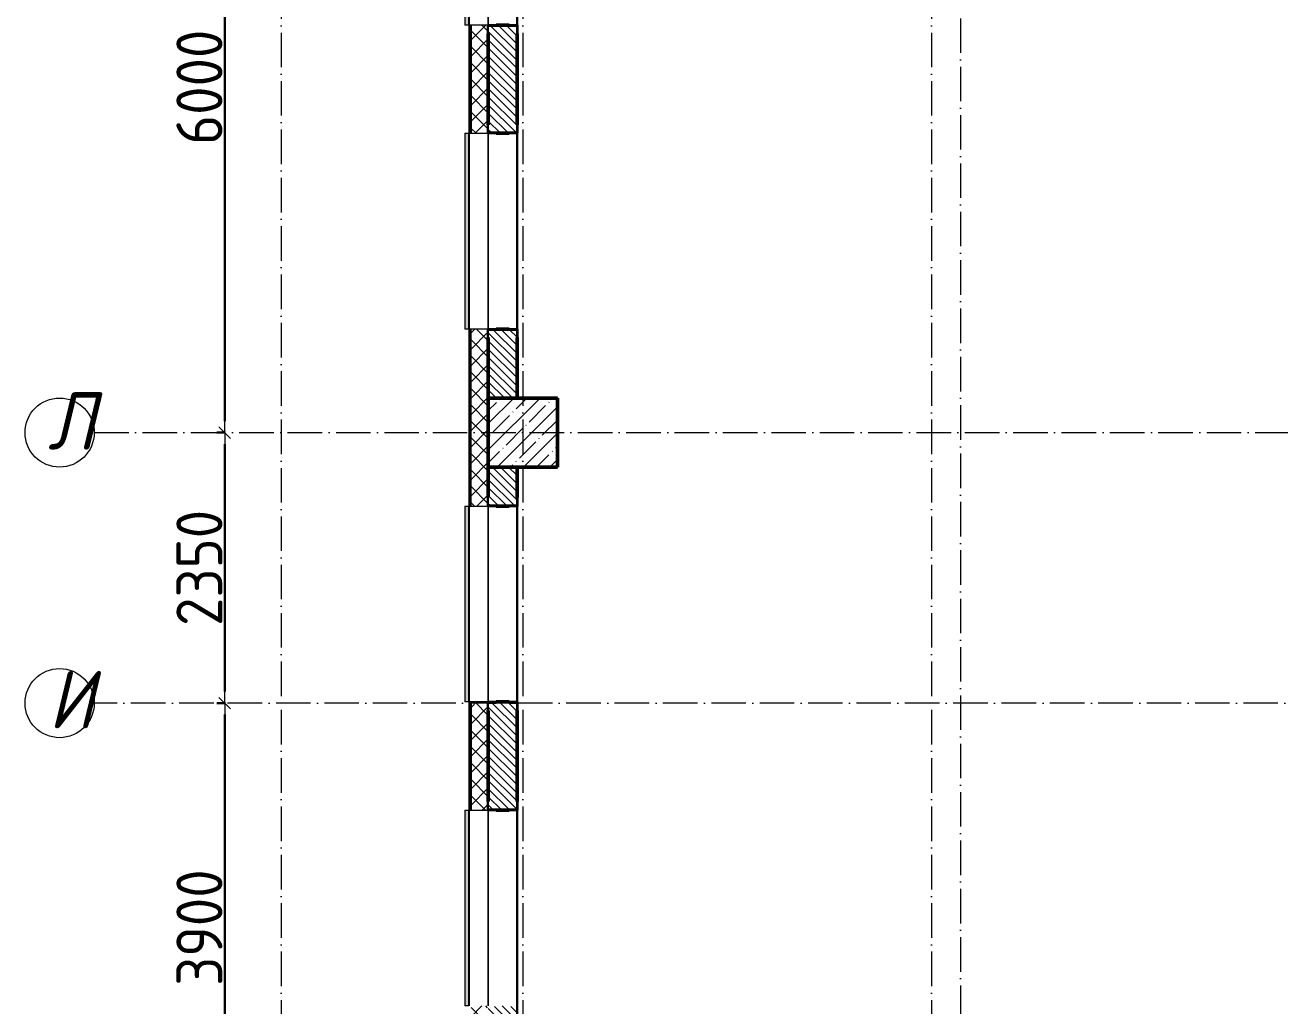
# Model space of a CAD drawing. Header units: millimetres. Extents: x -213536 to 1564669, y -45299 to 942238.
# Drawn here: x 611009 to 621908, y 585245 to 593765 of the extents above; entities that cross this region are included whole.
import ezdxf

# ---------------------------------------------------------------- set-up
doc = ezdxf.new("R2010")
doc.units = ezdxf.units.MM
doc.linetypes.add('50_200_ШТРИХ_1Т_ш5_п1_п1_', pattern=[700, 500, -100, 0, -100])
for name, color, linetype, lineweight in [('3.1) ЖБ окна 1.2 м', 102, 'Continuous', 30), ('8.1)', 2, 'Continuous', 50), ('8.2)', 3, 'Continuous', 50), ('8.3)', 5, 'Continuous', 50), ('8.4)', 6, 'Continuous', 50), ('A-____-____-DIMS', 7, 'Continuous', 9), ('A-GENM-____-MCUT', 7, 'Continuous', 25), ('A-GENM-____-OTLN-1', 7, 'Continuous', 25), ('A-GLAZ-____-OTLN', 7, 'Continuous', 9), ('A-WALL-____-MCUT-2', 7, 'Continuous', 50), ('A-WALL-____-MCUT-3', 7, 'Continuous', 9), ('A-WALL-____-OTLN', 7, 'Continuous', 9), ('A-WALL-____-PATT-1', 7, 'Continuous', 9), ('A-WALL-FNSH-MCUT-1', 7, 'Continuous', 9), ('S-COLS-____-MCUT', 7, 'Continuous', 50), ('S-COLS-____-OTLN', 7, 'Continuous', 9), ('S-GRID-____-IDEN', 7, 'Continuous', 9), ('S-GRID-____-OTLN-1', 7, '50_200_ШТРИХ_1Т_ш5_п1_п1_', 9)]:
    doc.layers.add(name, color=color, linetype=linetype, lineweight=lineweight)
doc.layers.add('A-GLAZ-____-OTLN-1', color=7, linetype='Continuous', lineweight=9, true_color=0xc0c0c0)
doc.styles.add('ISOCPEUR_I', font='isocpeui.ttf', dxfattribs={"width": 0.9, "height": 2.5})
doc.styles.add('СПДС', font='isocpeur.ttf', dxfattribs={"width": 0.9})
doc.dimstyles.new('Размера А3', dxfattribs={"dimtxt": 200, "dimasz": 100, "dimexe": 70, "dimexo": 100, "dimgap": 20, "dimtad": 1, "dimdec": 0, "dimrnd": 10, "dimzin": 0, "dimdsep": 46, "dimtxsty": 'СПДС', "dimblk": 'ARROWHEAD_6', "dimcen": 1, "dimclrd": 256, "dimclre": 256, "dimclrt": 256, "dimazin": 0, "dimtfac": 1, "dimtdec": 0, "dimtmove": 2, "dimatfit": 3, "dimfxl": 1, "dimtolj": 1, "dimtzin": 0, "dimarcsym": 0})
pattern_1 = [(135, (544282.637, 571544.04), (-35.35534, -35.35534), [])]

# ---------------------------------------------------------------- blocks, each defined once
blk = doc.blocks.new('BSC_Колонна _Прямоугольная - 600х600-V12-АР1_План отверстий 2 этажа в осях 1-64_А-ГГ')
at = {"layer": 'S-COLS-____-OTLN'}
h = blk.add_hatch(dxfattribs=at)
h.set_pattern_fill('FP_40', color=256, style=0, pattern_type=2)
h.set_pattern_definition([(45, (-71050, -18681.04), (-114.04925, 114.04925), []), (45, (-70935.95, -18681.04), (-114.04925, 114.04925), [201.613, -40.323, 3.353, -36.97])])
h.paths.add_polyline_path([(-300, -300), (300, -300), (300, 300), (-300, 300)], flags=0)
at = {"layer": 'S-COLS-____-MCUT'}
for p, q in [((300, 300), (-300, 300)), ((-300, 300), (-300, -300)), ((300, -300), (300, 300)), ((-300, -300), (300, -300))]:
    blk.add_line(p, q, dxfattribs=at)
blk = doc.blocks.new('Фахверк_СКБ_Уголок - 250_2700-27497298-АР1_План отверстий 2 этажа в осях 1-64_А-ГГ')
at = {"layer": 'A-GENM-____-MCUT'}
for p, q in [((200, 181), (125, 181)), ((125, 181), (125, 106)), ((131, 106), (131, 175)), ((131, 175), (200, 175)), ((200, 175), (200, 181)), ((125, 106), (131, 106)), ((131, -6), (125, -6)), ((125, -6), (125, -81)), ((125, -81), (200, -81)), ((131, -75), (131, -6)), ((200, -75), (131, -75)), ((200, -81), (200, -75))]:
    blk.add_line(p, q, dxfattribs=at)
blk = doc.blocks.new('Отлив_СКБ - Отлив витража_СФТК-31883956-АР1_План отверстий 2 этажа в осях 1-64_А-ГГ')
at = {"layer": 'A-GLAZ-____-OTLN-1'}
for points in [[(0, 3), (0, 2), (1700, 3), (1700, 37), (0, 37)], [(0, 2), (0, 0), (1700, 0), (1700, 2)]]:
    blk.add_hatch(color=256, dxfattribs=at).paths.add_polyline_path(points, flags=0)
at = {"layer": 'A-GLAZ-____-OTLN'}
for p, q in [((0, 3), (0, 37)), ((1700, 37), (0, 37)), ((0, 2), (1700, 2)), ((1700, 37), (1700, 3)), ((1700, 0), (0, 0))]:
    blk.add_line(p, q, dxfattribs=at)
blk = doc.blocks.new('Ось сетки - Круг_Ø6_00__ISO-2_5_0_9K_-25732049-АР1_План отверстий 2 этажа в осях 1-64_А-ГГ')
at = {"layer": 'S-GRID-____-IDEN'}
blk.add_circle((0, 0), 3, dxfattribs=at)
blk = doc.blocks.new('ARROWHEAD_6')
at = {"color": 0, "linetype": 'Continuous'}
for p, q in [((0, 0), (-1, 0)), ((-0.5, -0.5), (0.5, 0.5))]:
    blk.add_line(p, q, dxfattribs=at)
blk = doc.blocks.new('*D5501')
at = {"layer": 'A-____-____-DIMS', "lineweight": -2, "transparency": 16777216}
for p, q in [((52875, 483697), (52799, 483697)), ((52869, 483597), (52869, 477797)), ((52875, 477697), (52799, 477697))]:
    blk.add_line(p, q, dxfattribs=at)
at = {"layer": 'Defpoints', "color": 0, "lineweight": 30, "transparency": 16777216}
for p in [(52975, 483697), (52869, 477697), (52975, 477697)]:
    blk.add_point(p, dxfattribs=at)
at = {"layer": 'A-____-____-DIMS', "lineweight": -2, "transparency": 16777216, "xscale": 100, "yscale": 100, "zscale": 100}
for p, rotation in [((52869, 483697), 90), ((52869, 477697), 270)]:
    blk.add_blockref('ARROWHEAD_6', p, dxfattribs=dict(at, rotation=rotation))
at = {"layer": 'A-____-____-DIMS', "transparency": 16777216, "insert": (52649, 480697), "char_height": 400, "attachment_point": 5, "rotation": 90, "style": 'СПДС'}
blk.add_mtext('\\A1;6000', dxfattribs=at)
blk = doc.blocks.new('*D5502')
at = {"layer": 'A-____-____-DIMS', "lineweight": -2, "transparency": 16777216}
for p, q in [((52875, 477697), (52799, 477697)), ((52869, 477597), (52869, 475447)), ((52875, 475347), (52799, 475347))]:
    blk.add_line(p, q, dxfattribs=at)
at = {"layer": 'Defpoints', "color": 0, "lineweight": 30, "transparency": 16777216}
for p in [(52975, 477697), (52869, 475347), (52975, 475347)]:
    blk.add_point(p, dxfattribs=at)
at = {"layer": 'A-____-____-DIMS', "lineweight": -2, "transparency": 16777216, "xscale": 100, "yscale": 100, "zscale": 100}
for p, rotation in [((52869, 477697), 90), ((52869, 475347), 270)]:
    blk.add_blockref('ARROWHEAD_6', p, dxfattribs=dict(at, rotation=rotation))
at = {"layer": 'A-____-____-DIMS', "transparency": 16777216, "insert": (52649, 476522), "char_height": 400, "attachment_point": 5, "rotation": 90, "style": 'СПДС'}
blk.add_mtext('\\A1;2350', dxfattribs=at)
blk = doc.blocks.new('*D5503')
at = {"layer": 'A-____-____-DIMS', "lineweight": -2, "transparency": 16777216}
for p, q in [((52875, 475347), (52799, 475347)), ((52869, 475247), (52869, 471547)), ((52875, 471447), (52799, 471447))]:
    blk.add_line(p, q, dxfattribs=at)
at = {"layer": 'Defpoints', "color": 0, "lineweight": 30, "transparency": 16777216}
for p in [(52975, 475347), (52869, 471447), (52975, 471447)]:
    blk.add_point(p, dxfattribs=at)
at = {"layer": 'A-____-____-DIMS', "lineweight": -2, "transparency": 16777216, "xscale": 100, "yscale": 100, "zscale": 100}
for p, rotation in [((52869, 475347), 90), ((52869, 471447), 270)]:
    blk.add_blockref('ARROWHEAD_6', p, dxfattribs=dict(at, rotation=rotation))
at = {"layer": 'A-____-____-DIMS', "transparency": 16777216, "insert": (52649, 473397), "char_height": 400, "attachment_point": 5, "rotation": 90, "style": 'СПДС'}
blk.add_mtext('\\A1;3900', dxfattribs=at)
blk = doc.blocks.new('2этаж')
at = {"layer": 'S-GRID-____-OTLN-1', "color": 251, "ltscale": 0.6, "true_color": 0x636466}
for p, q in [((53358.3, 508896.9), (53358.3, 454533.3)), ((55458.3, 508896.9), (55458.3, 454750.2)), ((59008.3, 508896.9), (59008.3, 470347)), ((59258.3, 508602.1), (59258.3, 470347)), ((51735.1, 477697), (74727.1, 477697)), ((88482.7, 475347), (51735.1, 475347))]:
    blk.add_line(p, q, dxfattribs=at)
at = {"layer": 'S-GRID-____-IDEN', "char_height": 500, "width": 223.671, "attachment_point": 1, "style": 'ISOCPEUR_I'}
for s, insert in [('\\fISOCPEUR|b0|i1|c204|p34|;\\W.9;Л', (51332.6, 478049.4)), ('\\fISOCPEUR|b0|i1|c204|p34|;\\W.9;И', (51337.7, 475628.9))]:
    blk.add_mtext(s, dxfattribs=dict(at, insert=insert))
at = {"layer": 'A-____-____-DIMS'}
for base, p1, p2, picture, middle in [((52868.7, 477697), (52974.8, 483697), (52974.8, 477697), '*D5501', (52648.7, 480697)), ((52868.7, 475347), (52974.8, 477697), (52974.8, 475347), '*D5502', (52648.7, 476522)), ((52868.7, 471447), (52974.8, 475347), (52974.8, 471447), '*D5503', (52648.7, 473397))]:
    dim = blk.add_linear_dim(base=base, p1=p1, p2=p2, angle=90, dimstyle='Размера А3', override={"dimtxt": 400}, dxfattribs=at)
    dim.commit()
    dim.dimension.update_dxf_attribs({"geometry": picture, "text_midpoint": middle})

msp = doc.modelspace()

# ---------------------------------------------------------------- hatches: boundary and pattern name
at = {"layer": 'A-WALL-____-PATT-1'}
h = msp.add_hatch(dxfattribs=at)
h.set_pattern_fill('FP_1', color=256, style=0, pattern_type=2)
h.set_pattern_definition([(45, (544282.64, 571544.04), (-70.71068, 70.71068), []), (135, (544282.64, 571544.04), (-70.71068, -70.71068), [])])
h.paths.add_polyline_path([(614882.6, 583875.1), (615032.6, 583875.1), (615032.6, 585170.1), (615026.6, 585170.1), (615026.6, 585245.1), (614882.6, 585245.1)], flags=0)
h.paths.add_polyline_path([(615026.6, 586945.1), (615026.6, 587020.1), (615032.6, 587020.1), (615032.6, 587810.1), (615026.6, 587810.1), (615026.6, 587885.1), (614882.6, 587885.1), (614882.6, 586945.1), (614967.5, 586945.1)], flags=0)
h.paths.add_polyline_path([(614967.5, 589585.1), (615026.6, 589585.1), (615026.6, 589660.1), (615032.6, 589660.1), (615032.6, 591050.1), (615026.6, 591050.1), (615026.6, 591125.1), (614882.6, 591125.1), (614882.6, 589585.1)], flags=0)
h.paths.add_polyline_path([(615026.6, 592825.1), (615026.6, 592900.1), (615032.6, 592900.1), (615032.6, 593690.1), (615026.6, 593690.1), (615026.6, 593765.1), (614882.6, 593765.1), (614882.6, 592825.1), (614967.5, 592825.1)], flags=0)
h.paths.add_polyline_path([(614967.5, 595465.1), (615026.6, 595465.1), (615026.6, 595540.1), (615032.6, 595540.1), (615032.6, 596930.1), (615026.6, 596930.1), (615026.6, 597005.1), (614882.6, 597005.1), (614882.6, 595465.1)], flags=0)
h.paths.add_polyline_path([(614967.5, 598705.1), (615026.6, 598705.1), (615026.6, 598780.1), (615032.6, 598780.1), (615032.6, 599570.1), (615026.6, 599570.1), (615026.6, 599645.1), (614882.6, 599645.1), (614882.6, 598705.1)], flags=0)
h.paths.add_polyline_path([(615026.6, 601345.1), (615026.6, 601420.1), (615032.6, 601420.1), (615032.6, 602810.1), (615026.6, 602810.1), (615026.6, 602885.1), (614882.6, 602885.1), (614882.6, 601345.1), (614967.5, 601345.1)], flags=0)
h.paths.add_polyline_path([(615026.6, 604585.1), (615026.6, 604660.1), (615032.6, 604660.1), (615032.6, 605450.1), (615026.6, 605450.1), (615026.6, 605525.1), (614882.6, 605525.1), (614882.6, 604585.1), (614967.5, 604585.1)], flags=0)
h.paths.add_polyline_path([(614967.5, 607225.1), (615026.6, 607225.1), (615026.6, 607300.1), (615032.6, 607300.1), (615032.6, 608690.1), (615026.6, 608690.1), (615026.6, 608765.1), (614882.6, 608765.1), (614882.6, 607225.1)], flags=0)
h.paths.add_polyline_path([(614967.5, 610465.1), (615026.6, 610465.1), (615026.6, 610540.1), (615032.6, 610540.1), (615032.6, 611330.1), (615026.6, 611330.1), (615026.6, 611405.1), (614882.6, 611405.1), (614882.6, 610465.1)], flags=0)
h.paths.add_polyline_path([(615026.6, 613105.1), (615026.6, 613180.1), (615032.6, 613180.1), (615032.6, 614625.1), (614882.6, 614625.1), (614882.6, 613105.1), (614967.5, 613105.1)], flags=0)
h = msp.add_hatch(dxfattribs=at)
h.set_pattern_fill('FP_6', color=256, style=0, pattern_type=2)
h.set_pattern_definition(pattern_1)
h.paths.add_polyline_path([(615282.6, 590525.1), (615282.6, 591119.1), (615213.6, 591119.1), (615213.6, 591125.1), (615101.6, 591125.1), (615101.6, 591119.1), (615032.6, 591119.1), (615032.6, 590525.1), (615101.6, 590525.1)], flags=0)
h.paths.add_polyline_path([(615213.6, 592825.1), (615213.6, 592831.1), (615282.6, 592831.1), (615282.6, 593759.1), (615213.6, 593759.1), (615213.6, 593765.1), (615101.6, 593765.1), (615101.6, 593759.1), (615032.6, 593759.1), (615032.6, 592831.1), (615101.6, 592831.1), (615101.6, 592825.1)], flags=0)
h.paths.add_polyline_path([(615213.6, 595465.1), (615213.6, 595471.1), (615282.6, 595471.1), (615282.6, 595925.1), (615032.6, 595925.1), (615032.6, 595471.1), (615101.6, 595471.1), (615101.6, 595465.1)], flags=0)
h = msp.add_hatch(dxfattribs=at)
h.set_pattern_fill('FP_6', color=256, style=0, pattern_type=2)
h.set_pattern_definition(pattern_1)
h.paths.add_polyline_path([(615101.6, 584475.1), (615282.6, 584475.1), (615282.6, 585239.1), (615213.6, 585239.1), (615213.6, 585245.1), (615101.6, 585245.1), (615101.6, 585239.1), (615032.6, 585239.1), (615032.6, 584475.1)], flags=0)
h.paths.add_polyline_path([(615101.6, 586945.1), (615213.6, 586945.1), (615213.6, 586951.1), (615282.6, 586951.1), (615282.6, 587879.1), (615213.6, 587879.1), (615213.6, 587885.1), (615101.6, 587885.1), (615101.6, 587879.1), (615032.6, 587879.1), (615032.6, 586951.1), (615101.6, 586951.1)], flags=0)
h.paths.add_polyline_path([(615213.6, 589585.1), (615213.6, 589591.1), (615282.6, 589591.1), (615282.6, 589925.1), (615032.6, 589925.1), (615032.6, 589591.1), (615101.6, 589591.1), (615101.6, 589585.1)], flags=0)

# ---------------------------------------------------------------- linework, layer by layer
at = {"layer": '8.1)', "lineweight": 30}
msp.add_lwpolyline([(622282.6, 584375.1), (621782.6, 584375.1), (621782.6, 584075.1), (619282.6, 584075.1), (619282.6, 584375.1), (618782.6, 584375.1), (618782.6, 584125.1), (615632.6, 584125.1), (615632.6, 584475.1), (615282.6, 584475.1), (615282.6, 589925.1), (615632.6, 589925.1), (615632.6, 590525.1), (615282.6, 590525.1), (615282.6, 595925.1)], dxfattribs=at)
at = {"layer": '8.2)', "lineweight": 30}
msp.add_lwpolyline([(615632.6, 584125.1), (615632.6, 584475.1), (615282.6, 584475.1), (615282.6, 589925.1), (615632.6, 589925.1), (615632.6, 590525.1), (615282.6, 590525.1), (615282.6, 595925.1), (615632.6, 595925.1), (615632.6, 596525.1), (615282.6, 596525.1), (615282.6, 601925.1), (615632.6, 601925.1), (615632.6, 602525.1), (615282.6, 602525.1), (615282.6, 607925.1), (615632.6, 607925.1), (615632.6, 608525.1), (615282.6, 608525.1), (615282.6, 613875.1), (615632.6, 613875.1), (615632.6, 614225.1)], dxfattribs=at)
at = {"layer": '8.3)', "lineweight": 30}
for p, q in [((615282.6, 592797.5), (615282.6, 593695.4)), ((615282.6, 590525.1), (615282.6, 590945)), ((615282.6, 589727.6), (615282.6, 589925.1)), ((615282.6, 586977.2), (615282.6, 587875.1))]:
    msp.add_line(p, q, dxfattribs=at)
at = {"layer": '8.4)', "lineweight": 30}
msp.add_lwpolyline([(622282.6, 584375.1), (621782.6, 584375.1), (621782.6, 584075.1), (619282.6, 584075.1), (619282.6, 584375.1), (618782.6, 584375.1), (618782.6, 584125.1), (615632.6, 584125.1), (615632.6, 584475.1), (615282.6, 584475.1), (615282.6, 589925.1), (615632.6, 589925.1), (615632.6, 590525.1), (615282.6, 590525.1), (615282.6, 595925.1)], dxfattribs=at)
at = {"layer": 'A-WALL-____-MCUT-2'}
for p, q in [((615213.6, 593765.1), (615101.6, 593765.1)), ((615032.6, 592900.1), (615032.6, 593690.1)), ((615032.6, 593690.1), (615032.6, 592900.1)), ((615282.6, 592900.1), (615282.6, 593690.1)), ((615101.6, 592825.1), (615213.6, 592825.1)), ((615213.6, 591125.1), (615101.6, 591125.1)), ((615032.6, 590525.1), (615032.6, 591050.1)), ((615032.6, 591050.1), (615032.6, 590525.1)), ((615282.6, 590525.1), (615282.6, 591050.1)), ((615032.6, 589660.1), (615032.6, 589925.1)), ((615032.6, 589925.1), (615032.6, 589660.1)), ((615282.6, 589660.1), (615282.6, 589925.1)), ((615101.6, 589585.1), (615213.6, 589585.1)), ((615213.6, 587885.1), (615101.6, 587885.1)), ((615032.6, 587020.1), (615032.6, 587810.1)), ((615032.6, 587810.1), (615032.6, 587020.1)), ((615282.6, 587020.1), (615282.6, 587810.1)), ((615101.6, 586945.1), (615213.6, 586945.1))]:
    msp.add_line(p, q, dxfattribs=at)
at = {"layer": 'A-WALL-____-MCUT-3'}
for p, q in [((614870.6, 593765.1), (614870.6, 592825.1)), ((614875.6, 593765.1), (614875.6, 592825.1)), ((615026.6, 593765.1), (614882.6, 593765.1)), ((614882.6, 593765.1), (614882.6, 592825.1)), ((614882.6, 592825.1), (615026.6, 592825.1)), ((614870.6, 591125.1), (614870.6, 589585.1)), ((614875.6, 591125.1), (614875.6, 589585.1)), ((615026.6, 591125.1), (614882.6, 591125.1)), ((614882.6, 591125.1), (614882.6, 591125.1)), ((614882.6, 589585.1), (614882.6, 591125.1)), ((614882.6, 589585.1), (615026.6, 589585.1)), ((614870.6, 587885.1), (614870.6, 586945.1)), ((614875.6, 587885.1), (614875.6, 586945.1)), ((615026.6, 587885.1), (614882.6, 587885.1)), ((614882.6, 587885.1), (614882.6, 586945.1)), ((614882.6, 586945.1), (615026.6, 586945.1))]:
    msp.add_line(p, q, dxfattribs=at)
at = {"layer": 'A-WALL-____-OTLN'}
for p, q in [((615032.6, 595465.1), (615032.6, 593765.1)), ((615032.6, 593765.1), (615032.6, 595465.1)), ((615282.6, 595465.1), (615282.6, 593765.1)), ((615032.6, 592825.1), (615032.6, 591125.1)), ((615032.6, 591125.1), (615032.6, 592825.1)), ((615282.6, 592825.1), (615282.6, 591125.1)), ((615032.6, 589585.1), (615032.6, 587885.1)), ((615032.6, 587885.1), (615032.6, 589585.1)), ((615282.6, 589585.1), (615282.6, 587885.1)), ((615032.6, 586945.1), (615032.6, 585245.1)), ((615032.6, 585245.1), (615032.6, 586945.1)), ((615282.6, 586945.1), (615282.6, 585245.1))]:
    msp.add_line(p, q, dxfattribs=at)
at = {"layer": 'A-WALL-FNSH-MCUT-1'}
for p, q in [((614882.6, 593765.1), (614862.6, 593765.1)), ((614862.6, 593765.1), (614862.6, 592825.1)), ((614862.6, 592825.1), (614882.6, 592825.1)), ((614882.6, 591125.1), (614862.6, 591125.1)), ((614862.6, 591125.1), (614862.6, 589585.1)), ((614862.6, 589585.1), (614882.6, 589585.1)), ((614882.6, 587885.1), (614862.6, 587885.1)), ((614862.6, 587885.1), (614862.6, 586945.1)), ((614862.6, 586945.1), (614882.6, 586945.1))]:
    msp.add_line(p, q, dxfattribs=at)

# ---------------------------------------------------------------- block references
at = {"layer": '3.1) ЖБ окна 1.2 м'}
msp.add_blockref('2этаж', (559874.3, 112528.1), dxfattribs=at)
at = {"layer": 'A-GENM-____-OTLN-1'}
for p, rotation in [((615107.6, 593890.1), 269.9999999999999), ((615207.6, 592700.1), 89.99999999999991), ((615107.6, 591250.1), 269.9999999999999), ((615207.6, 589460.1), 89.99999999999991), ((615107.6, 588010.1), 269.9999999999999), ((615207.6, 586820.1), 89.99999999999991)]:
    msp.add_blockref('Фахверк_СКБ_Уголок - 250_2700-27497298-АР1_План отверстий 2 этажа в осях 1-64_А-ГГ', p, dxfattribs=dict(at, rotation=rotation))
at = {"layer": 'A-GLAZ-____-OTLN', "rotation": 90}
for p in [(614865.6, 593765.1), (614865.6, 591125.1), (614865.6, 587885.1), (614865.6, 585245.1)]:
    msp.add_blockref('Отлив_СКБ - Отлив витража_СФТК-31883956-АР1_План отверстий 2 этажа в осях 1-64_А-ГГ', p, dxfattribs=at)
at = {"layer": 'S-COLS-____-OTLN'}
msp.add_blockref('BSC_Колонна _Прямоугольная - 600х600-V12-АР1_План отверстий 2 этажа в осях 1-64_А-ГГ', (615332.6, 590225.1), dxfattribs=at)
at = {"layer": 'S-GRID-____-IDEN', "xscale": 99.99999999999993, "yscale": 99.99999999999993, "zscale": 99.99999999999993}
for p, rotation in [((611309.4, 590225.1), 269.9999999999995), ((611309.4, 587875.1), 89.99999999999982)]:
    msp.add_blockref('Ось сетки - Круг_Ø6_00__ISO-2_5_0_9K_-25732049-АР1_План отверстий 2 этажа в осях 1-64_А-ГГ', p, dxfattribs=dict(at, rotation=rotation))

doc.saveas('drawing.dxf')
